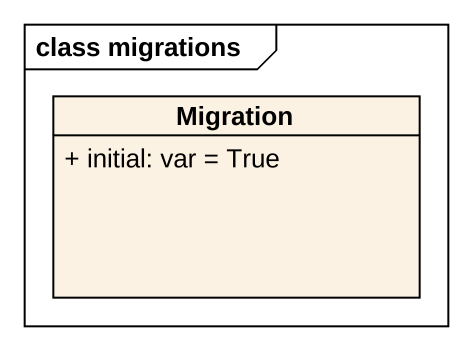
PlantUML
@startuml
mainframe class migrations
hide circle
hide empty members
skinparam classAttributeIconSize 0
class Migration {
  + initial: var = True
}
@enduml
